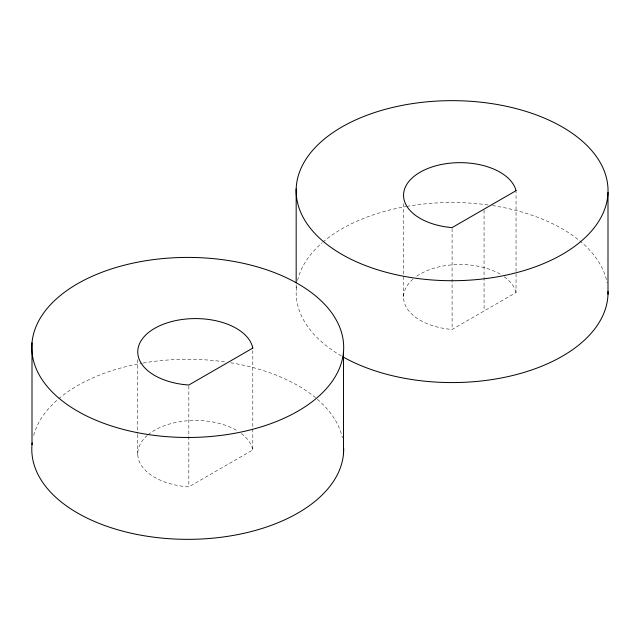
<?xml version="1.0" encoding="UTF-8"?>
<svg xmlns="http://www.w3.org/2000/svg" width="640" height="640" viewBox="0 0 640 640"><rect width="100%" height="100%" fill="white"/><g stroke="black" fill="none" stroke-linecap="round" stroke-linejoin="round"><path stroke-width="0.48" stroke-dasharray="3.2 2.4" d="M412.984 279.112A56.528 32.64 0 0 0 452.088 329.472L516.04 292.544L516.04 191.68M147.312 435.408A57.712 33.32 0 0 0 188.84 486.872L252.8 449.944L252.8 350.08M484.064 210.144L484.064 311.008M452.088 228.608L452.088 329.472M403.552 203.672L403.552 297.544M296.168 284.808L296.168 290.8M188.84 386.008L188.84 486.872M137.768 359.608L137.768 433.512M137.768 434.512L137.768 454.48M341.328 355.92A155.944 90.032 0 0 1 296.672 285.152M297.552 280.456A155.944 90.032 0 0 1 322.216 242.704M322.976 242.048A155.944 90.032 0 0 1 405.808 206.568M406.776 206.392A155.944 90.032 0 0 1 488.448 204.992M492.408 205.576A155.944 90.032 0 0 1 607.152 282.984M416.728 276.216A56.528 32.64 0 0 1 501.36 274.864M504.272 276.808A56.528 32.64 0 0 1 516.04 292.544M33.688 435.336A155.944 90.032 0 0 1 57.92 399.424M58.648 398.8A155.944 90.032 0 0 1 142.232 363.192M143.224 363.024A155.944 90.032 0 0 1 226.736 362.136M230.72 362.76A155.944 90.032 0 0 1 342.432 437.912M148.04 434.792A57.712 33.32 0 0 1 237.592 430.992M241.312 433.528A57.712 33.32 0 0 1 252.8 449.944"/><path stroke-width="0.96" d="M608 192.424A155.944 90.032 0 0 1 371.512 267.768A155.944 90.032 0 0 1 376.744 111.856A155.944 90.032 0 0 1 608 192.424L608 294.288M343.48 352.04A155.944 90.032 0 0 1 102.976 423.016A155.944 90.032 0 0 1 116.76 267.28A155.944 90.032 0 0 1 343.48 352.04L343.48 453.904M296.168 188.936L296.168 282.808M32 342.848L32 444.712M608.016 291.464A155.944 90.032 0 0 1 513.376 375.328A155.944 90.032 0 0 1 342.976 356.872M343.672 448.248A155.944 90.032 0 0 1 183.048 539.304A155.944 90.032 0 0 1 32.2 442.832M516.04 190.68L452.088 227.608A56.528 32.64 0 0 1 403.616 193.752A56.528 32.64 0 0 1 457.408 162.696A56.528 32.64 0 0 1 516.04 190.68M252.8 348.08L188.84 385.008A57.712 33.32 0 0 1 137.8 350.632A57.712 33.32 0 0 1 193.256 318.608A57.712 33.32 0 0 1 252.8 348.08"/></g></svg>
